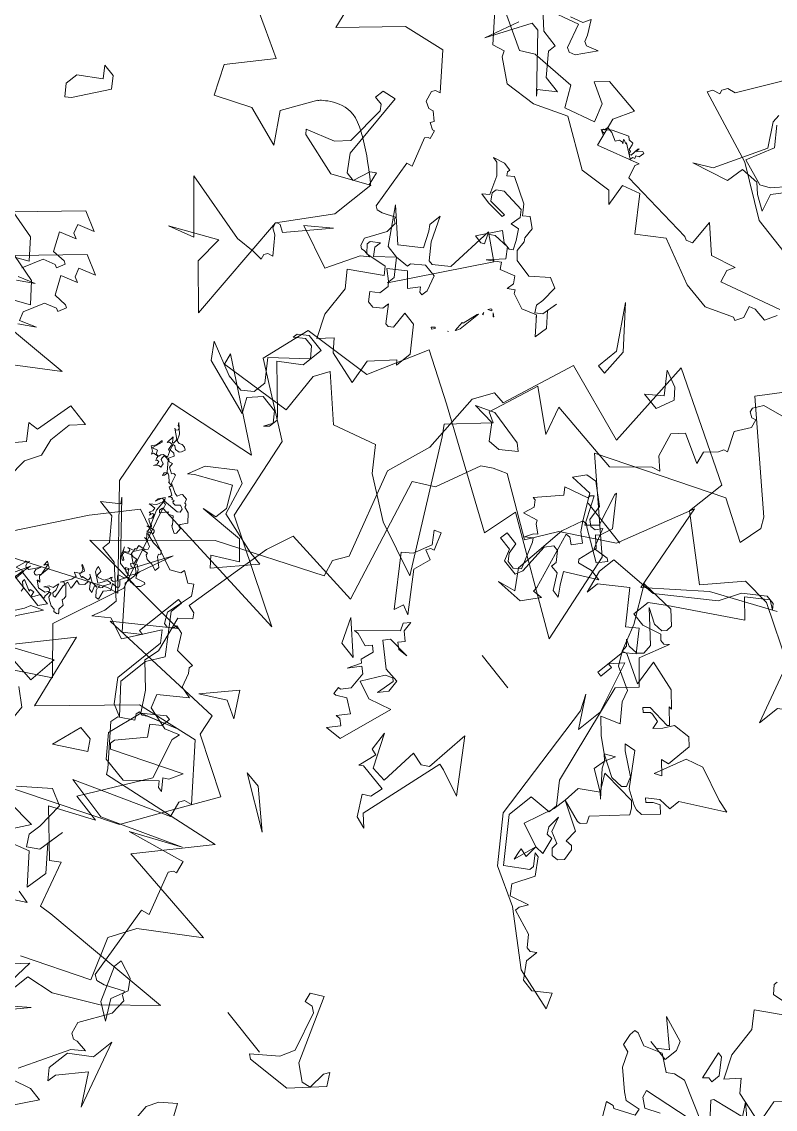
# Model space of a CAD drawing. Header units: metres. Extents: x -71 to 881, y -503 to 661.
# Drawn here: x 196.201 to 199.493, y -223.829 to -219.08 of the extents above; entities that cross this region are included whole.
import ezdxf

# ---------------------------------------------------------------- set-up
doc = ezdxf.new("R2010")
doc.units = ezdxf.units.M
doc.layers.add('ARBRE', color=100, linetype='Continuous', lineweight=13, true_color=0x00ff3f)

# ---------------------------------------------------------------- blocks, each defined once
blk = doc.blocks.new('WMF2', base_point=(0, 0.01))
at = {"color": 251, "lineweight": 0, "true_color": 0x636466}
for points in [[(81.23, -212.64), (86.45, -202.37)], [(175.85, -184.22), (183.13, -179.1), (188.97, -172.64), (192.5, -184.13), (195.26, -173.72), (200.97, -168.92), (202.85, -164.87), (210.8, -168.41), (212.43, -167.44), (213.62, -166.42), (215.13, -160.27), (217.5, -158.38), (210.72, -142.97), (221.5, -142.28), (222.26, -138.6), (222.84, -126.51), (221.75, -126.41), (221.24, -125.83), (222.46, -124.38), (220.76, -119.93), (220.93, -117.85), (217.92, -115.52), (216.01, -113.25), (211.75, -115.52), (215.09, -113.71), (215.69, -113.21), (216.23, -113.25), (216.29, -112.71), (215.78, -112.1), (217.44, -110.7), (217.53, -109.6), (213.13, -105.6), (212.64, -105.02), (197.13, -110.25), (202.88, -101.16), (188.84, -101.73), (195.03, -95.86), (196.4, -92.3), (193.55, -87.25), (201.48, -82.18)], [(49.27, -24.43), (44.16, -28.75), (49.49, -33.04), (47.38, -42.86), (52.22, -53.02), (31.88, -54.47), (45.91, -59.56), (49.4, -70.11), (59.14, -74.81), (58.34, -81.44), (49.36, -83.76), (46.84, -91.88), (40.14, -89.34), (24.4, -82.93), (24.01, -87.6), (8.81, -80.93), (12.69, -92.64), (23.58, -100.08), (8.83, -109.56), (3.27, -107.44), (3.01, -110.61), (3.9, -111.79), (16.57, -120.44), (8.22, -134.47)], [(40.43, -164.26), (40.42, -170.12), (36.91, -171.27), (31.95, -175.08), (27.13, -180.99), (44.83, -177.37), (46.41, -176.96), (49.12, -182.48), (50.2, -181.46), (55.69, -185.68), (50.55, -189.17), (54.41, -189.22), (50.23, -198.2), (52.48, -203.12), (52.39, -204.21), (54.12, -203.26), (57.28, -203.53), (58.15, -205.15), (55.25, -208.11), (56.89, -208.24), (57.74, -209.97), (58.25, -210.45), (58.2, -211), (60.88, -210.67), (62.28, -212.43), (63.37, -212.54), (63.42, -211.98), (64, -211.48), (64.56, -211.53), (65.45, -212.71), (65.14, -216.33), (66.13, -217.51), (66.73, -217.02), (68.24, -217.69), (68.28, -217.15), (69.45, -216.26), (77.76, -218.17), (81.23, -212.64), (81.23, -212.64)], [(169.52, -180.97), (177.55, -183.87), (181.35, -183.49), (184.59, -178.67), (192.69, -183.49), (192.69, -188.7), (207.51, -193.95), (205.44, -181.84), (216.23, -183.49), (218.11, -173.58), (219.76, -173.52), (220.92, -170.8), (219.49, -162.84), (220.49, -156.77), (215.08, -146.26), (215.94, -144.26), (215.12, -142.21), (227.2, -134.24), (237.13, -121.84), (221.43, -123.58), (227.53, -117.47), (210.08, -120.09), (209.21, -117.47), (201.41, -114.58), (204.04, -108.47), (206.64, -102.36), (221.47, -92.77), (213.62, -93.64), (218.84, -83.17)], [(59.11, -34.32), (48.77, -41.31), (47.36, -41.88), (58.37, -50.92), (61.87, -62.25), (50.47, -66), (62.16, -71.92), (61.59, -70.48), (52.23, -72.98), (53.36, -78.3), (52.54, -80.39), (46.99, -76.49), (41.75, -79.1), (39.13, -76.49), (33.51, -73.76), (26.05, -72.12), (37.25, -86.3), (38.33, -87.51), (34.61, -92.45), (35.99, -92.94), (34.69, -99.75), (29.28, -96.73), (30.97, -100.19), (21.09, -100.49), (17.67, -104.7), (16.66, -105.12), (18.28, -106.23), (19.48, -109.18), (18.41, -110.67), (14.49, -109.41), (15.1, -110.95), (13.93, -112.47), (13.73, -113.15), (13.23, -113.37), (14.72, -115.61), (13.76, -117.64), (14.16, -118.66), (14.68, -118.45), (15.39, -118.76), (15.6, -119.27), (14.94, -120.61), (11.56, -121.96)], [(22.11, -134.68), (33.61, -134.71), (40.51, -137.9), (50.45, -139.73), (50.16, -140.44), (49.24, -140.81), (49.44, -141.32), (49.15, -142.04), (48.13, -142.44), (43.19, -153.31)], [(42.49, -159.91), (37.1, -168.03), (40.97, -163.9)], [(32.15, -161.95), (29.82, -168.64), (28.52, -170), (30.14, -169.93), (30.65, -169.72), (31.37, -170.03), (31.94, -171.46), (30.17, -175.61), (30.45, -177.74), (31.15, -178.04), (31.35, -178.56), (33.6, -177.07), (34.61, -176.66), (35.32, -176.96), (38.04, -186.65), (37.02, -187.05), (39.7, -192.27), (39.35, -192.88), (38.94, -193.04), (39.56, -194.57), (39.97, -194.4), (46.81, -191.62), (41.05, -195.63), (50.47, -189.97), (56.38, -190.15), (44.99, -196.88), (45.76, -198.84), (45.47, -199.54), (44.55, -199.92), (50.64, -205.39), (58.51, -202.62), (66.66, -192.17), (70.16, -201.76), (80.62, -185.19)], [(106.23, -212.96), (97.57, -221.28), (108.11, -219.06)], [(57.77, -28.84), (58.63, -30.3), (56.93, -35.37), (57.37, -30.33), (54.22, -29.5), (53.25, -31.47), (53.04, -32.3), (51.55, -33.16), (53.17, -30.11), (53.78, -27.79), (53.47, -27.25), (51.12, -26.63), (45.81, -30.31), (45.66, -26.44), (59.37, -25.77), (58.42, -26.33), (57.77, -28.84), (57.77, -28.84)], [(57.77, -59.77), (57.34, -59.74), (56.99, -59.99), (56.55, -59.99), (56.22, -59.81), (56.35, -59.33), (56.48, -59.08), (57.01, -58.91), (57.45, -59.12), (57.71, -59.07), (57.42, -58.35), (56.8, -58.47), (56.47, -58.28), (56.73, -57.56), (56.31, -57.33), (55.87, -57.53), (55.75, -56.92), (54.93, -56.6), (54.8, -56.85), (54.47, -56.9), (54, -55.88), (52.71, -55.43), (52.29, -55.4), (52.19, -55.8), (52.04, -56.06), (51.25, -56.07), (50.96, -55.61), (50.83, -55.62), (50.67, -55.53), (50.58, -55.28), (49.76, -55.18), (48.77, -54.33), (49.22, -53.47), (49.17, -53.21), (48.84, -53.17), (48.7, -52.42), (48.83, -52.17), (49.57, -52.45), (49.82, -52.58), (49.78, -52.67), (50.67, -53.46), (51.2, -53.08), (51.37, -53.18), (51.41, -53.31), (52.03, -52.33), (52.28, -52.54), (52.29, -52.9), (52.25, -52.99), (52.13, -53.02), (52.29, -53.33), (52.38, -53.6), (52.8, -53.6), (52.54, -52.26), (51.6, -50.66), (51.34, -50.52), (51.27, -50.28), (50.74, -50.44), (50.57, -50.33), (50.48, -50.06), (50.84, -49.82), (50.98, -49.78), (50.89, -49.52), (49.55, -49.37), (48.16, -49.5), (47.78, -49.18), (48, -48.98), (47.85, -48.67), (46.68, -47.94), (46.65, -47.37), (47.56, -47.53), (48.39, -47.43), (48.9, -47.71), (48.98, -47.97), (49.76, -47.72), (50.3, -46.68), (50.19, -46.3), (49.75, -46.27), (49.22, -46.45), (49.02, -45.79), (48.86, -45.72), (48.68, -46.06), (48.07, -45.73), (47.44, -44.86), (46.32, -45.35), (46.14, -45.25), (46.23, -44.64), (46.6, -44.17), (47.56, -44.03), (48.1, -44.22), (48.58, -43.15), (48.01, -42.73), (47.85, -42.43), (48.07, -42.2), (48.76, -42.13), (48.17, -41.4), (48.71, -40.58), (48.32, -39.48), (48.7, -39.37), (49.37, -39.95), (49.47, -40.2), (49.63, -40.29), (49.94, -40.13), (49.49, -39.35), (50.01, -39.4), (50.51, -39.88), (50.54, -40.02), (50.86, -39.85), (50.83, -39.28), (51.31, -38.78), (51.84, -38.83), (51.55, -37.7), (51.59, -37.62), (52.39, -37.81), (52.44, -37.5), (51.18, -36.52), (51.08, -36.13), (51.12, -35.83), (50.51, -35.51), (50.45, -34.8), (50.07, -34.49), (50.03, -34.34), (50.2, -34.23), (50.61, -34.11), (50.82, -34.33), (51.37, -34.3), (52.2, -34.62), (52.47, -34.77), (52.63, -35.28), (52.87, -35.21), (52.86, -34.42), (52.76, -34.37), (52.7, -34.11), (53.34, -34.14), (53.62, -33.41), (53.77, -33.15), (53.9, -33.1), (53.97, -33.15), (54.13, -33.69), (54.66, -33.51), (54.57, -33.25), (56.09, -33.72), (56.03, -33.37), (55.31, -32.87), (55.2, -32.49)], [(56.9, -32.97), (56.98, -34.3), (57.97, -33.85), (57.74, -35.15), (57.85, -35.31), (57.61, -35.42), (57.47, -35.67), (57.52, -35.37), (57.39, -34.96), (57.14, -34.83), (56.74, -34.96), (56.01, -36.34), (56.16, -35.64), (56.04, -35.25), (55.87, -35.15), (55.61, -35.22), (55.28, -35.83), (55.72, -37.28), (56, -36.77), (56.07, -37.45), (55.3, -37.06), (55.27, -35.48), (54.61, -35.03), (54.96, -35), (55.02, -34.9), (54.16, -34.45), (53.24, -34.74), (53.05, -35.07), (52.92, -35.12), (53.11, -35.44), (53.43, -35.41), (53.84, -35.06), (53.53, -35.66), (53.04, -35.95), (52.98, -36.7), (52.93, -36.78), (52.55, -36.04), (52.54, -35.47), (52.19, -35.28), (51.91, -35.35), (52.44, -37.08), (52.39, -37.16), (52.45, -37.28), (52.71, -37.43), (52.87, -37.29), (53.01, -37.03), (52.38, -38.45), (52.36, -39.1), (52.67, -39.15), (52.85, -39.25), (52.39, -39.66), (52.26, -39.92), (52.49, -40.27), (53.02, -40.55), (52.98, -40.64), (52.41, -40.45), (52.16, -40.32), (52.31, -39.62), (51.9, -39.53), (51.76, -39.57), (51.81, -39.69), (51.02, -39.94), (51.02, -40.16), (51.11, -40.42), (51.46, -40.59), (50.47, -40.19), (49.85, -40.29), (49.72, -40.33), (49.57, -40.61), (49.49, -40.55), (49.46, -40.43), (49.28, -40.54), (49.15, -40.81), (49.22, -41.05), (48.9, -41.88), (48.95, -42.01), (49.46, -41.85), (49.82, -40.94), (49.95, -40.7), (51.24, -41.37), (51.43, -41.67), (51.53, -42.07), (50.86, -41.92), (50.77, -41.24), (50.48, -41.18), (49.74, -41.56), (49.46, -42.27), (49.5, -42.42), (49.41, -42.59), (49.24, -42.27), (48.89, -42.32), (48.63, -42.83), (49.09, -43.19), (49.12, -43.32), (49.21, -43.37), (48.38, -43.7), (48.25, -43.95), (48.36, -44.36), (48.89, -44.41), (49.31, -44.64), (48.96, -44.87), (48.46, -44.41), (48.27, -44.32), (47.88, -45.08), (47.97, -45.33), (48.55, -45.65), (48.68, -45.4), (48.96, -45.31), (49.3, -45.49), (49.06, -45.7), (50.1, -46.26), (50.9, -45.79), (50.93, -45.72), (50.82, -45.31), (50.42, -45.22), (50.17, -45.09), (50.28, -44.9), (51.03, -45.31), (51.03, -45.54), (51.44, -46.19), (51.18, -45.85), (51.02, -45.76), (50.63, -46.1), (50.58, -46.17), (50.67, -46.44), (50.83, -46.52), (51.09, -46.45), (50.35, -46.83), (50.42, -47.09), (50.26, -47.21), (50.42, -47.72), (49.49, -48.01), (49.31, -48.35), (49.49, -48.67), (50.03, -48.84), (50.3, -48.99), (50.77, -48.92), (50.44, -48.95), (51.22, -49.71), (51.11, -49.74), (51.31, -50.19), (51.71, -50.04), (51.65, -50.13), (51.4, -50.23), (51.47, -50.48), (52.03, -50.67), (52.29, -50.82), (52.12, -51.17), (52.29, -51.69), (52.54, -51.59), (52.57, -51.17), (52.63, -51.43), (52.9, -51.36), (52.76, -51.82), (52.87, -52.23), (53.49, -52.1), (53.75, -52.03), (53.04, -52.74), (52.85, -53.52), (52.92, -53.78), (53.01, -53.82), (53.28, -53.74), (53.5, -52.87), (53.5, -53.31), (53.09, -54.09), (52.87, -53.87), (52.85, -53.74), (50.74, -54.16), (50.47, -54.45), (50.6, -54.86), (51.14, -55.04), (51.55, -54.48), (51.91, -54.45), (52.09, -54.54), (52.03, -54.61), (52.09, -54.76), (52.39, -54.6), (52.42, -54.73), (52.51, -54.77), (52.77, -54.69), (52.92, -54.44), (52.77, -54.92), (53.44, -55.27), (53.59, -55.23), (53.84, -55.36), (53.75, -55.52), (53.79, -55.66), (54.35, -55.63), (54.31, -55.72), (54.95, -56.16), (55.21, -56.29), (55.34, -56.28), (55.36, -55.82), (55.49, -55.58), (55.61, -55.96), (55.42, -56.31), (56.6, -57.37), (57.04, -57.37), (57.3, -57.31), (57.27, -56.95), (57.18, -56.7), (56.58, -56.58), (56.42, -56.07), (56.77, -56.03), (57.04, -55.74), (57.17, -55.49), (57.04, -55.96), (57.15, -56.34), (57.42, -56.28), (57.5, -56.1), (57.66, -56.41), (57.75, -56.66), (58.41, -56.45), (58.45, -56.16), (58.7, -56.5), (59.31, -56.82), (58.99, -57.43), (58.98, -58.29), (58.79, -58.19), (59.04, -56.9), (58.99, -56.77), (58.39, -57.11), (58.15, -56.74), (57.97, -56.66), (57.71, -56.74), (57.66, -57.05), (57.53, -57.31), (56.88, -57.52), (57.28, -58.16), (57.46, -58.26), (57.59, -58.22), (57.82, -59.01), (58.22, -58.91), (58.37, -58.64), (58.47, -59.68), (57.96, -59.2), (57.81, -59.24), (57.85, -59.58), (57.93, -59.84), (59.21, -60.53), (58.92, -60.47), (58.77, -60.73), (58.88, -60.98), (59.17, -61.05), (59.42, -61.39), (58.22, -60.54), (57.77, -59.77), (57.77, -59.77)], [(71.26, -42.32), (69.59, -44.79), (71.26, -46.54), (69.94, -46.89), (69.59, -52), (66.59, -52), (67.83, -50.32), (67.83, -47.34), (67.04, -45.22), (67.83, -43.11), (67.48, -40.2)], [(82.59, -63.67), (82.02, -62.61), (81.29, -62.4), (83.29, -61.31), (81.8, -59.17), (80.03, -59.45), (79.63, -59.31), (79.98, -58.16), (80.39, -58.29), (81.86, -57.49), (82.69, -54.71), (82.12, -53.66), (80.09, -54.82), (81.89, -53.24)], [(86.07, -53.59), (82.77, -55.98), (85.1, -58.01), (88.93, -58.28), (83.26, -65.56), (80.58, -64.76), (82.59, -63.67), (82.59, -63.67)], [(87.01, -67), (86.45, -65.93), (85.72, -65.71), (87.73, -64.61), (86.24, -62.48), (84.47, -62.76), (84.07, -62.63), (84.4, -61.49), (84.81, -61.62), (86.3, -60.82), (87.13, -58.03)], [(86.56, -56.98), (84.52, -58.13), (86.33, -56.54)], [(90.49, -56.9), (87.19, -59.31), (89.51, -61.33), (93.35, -61.59), (87.7, -68.89), (85.01, -68.09), (87.01, -67), (87.01, -67)], [(40.86, -56.38), (43.16, -58.19), (49.01, -56.98), (47.19, -57.59), (47.19, -59.3), (49.01, -61.74), (53.04, -58.82), (53.65, -58.19), (53.04, -60.53), (50.1, -63.43), (48.41, -62.83), (46.7, -58.82), (40.86, -58.19), (39.03, -58.19), (42.55, -52.98), (43.78, -54.06), (40.86, -56.38), (40.86, -56.38)], [(175.5, -76.59), (176.66, -82.74), (176.09, -84.36), (174.47, -86.09), (173.31, -84.36)], [(64.7, -71.27), (60.09, -70.06), (57.77, -70.06), (56.55, -71.27), (56.55, -72.98), (58.86, -75.3), (55.34, -79.44), (56.55, -80.53), (57.77, -80.53), (58.86, -79.44), (58.86, -80.05), (57.77, -81.14), (55.34, -81.14), (55.34, -78.22), (57.77, -75.92), (52.42, -71.77), (51.91, -71.27), (51.91, -70.06), (52.42, -69.46), (51.91, -70.67), (53.02, -71.77), (55.34, -71.77), (56.55, -70.06), (55.34, -68.37), (63.01, -69.46), (64.7, -71.27), (64.7, -71.27)], [(211.1, -72.56), (210.01, -72.56), (208.8, -73.77), (211.73, -76.09), (212.35, -76.09), (210.51, -77.8), (211.1, -78.4), (210.01, -80.71), (210.51, -76.09), (208.8, -74.88), (205.88, -79.01), (204.66, -77.8), (203.56, -77.8), (200.04, -82.55), (199.42, -74.88), (201.73, -77.8), (202.34, -78.4), (210.51, -70.25), (210.01, -68.43), (211.1, -69.64), (211.1, -72.56), (211.1, -72.56)], [(187.57, -69.19), (189.89, -71.62), (187.57, -72.72), (185.74, -72.72), (187.57, -69.19), (187.57, -69.19)], [(68.73, -71.99), (73.89, -76.06), (74.34, -79.76), (79.68, -75.87), (76.6, -77.49), (82.66, -82.33), (73, -81.67), (70.51, -82.25), (69.1, -82.43), (69.35, -83.04), (69.14, -83.51), (68.47, -83.79), (70.41, -85.67), (71.27, -86.04), (71.55, -86.71), (71.33, -86.9), (71, -87.03), (70.05, -86.62), (66.45, -92.02), (69.04, -89.28), (63.17, -87.99), (61.62, -92.45), (60.75, -93.34), (61.84, -93.29), (62.18, -93.16), (62.64, -93.37), (63.02, -94.3), (61.86, -97.06), (62.03, -98.49), (62.51, -98.7), (62.64, -99.03), (64.13, -98.04), (64.8, -97.78), (65.29, -97.98), (67.08, -104.41), (66.4, -104.68), (68.19, -108.14), (67.94, -108.55), (67.68, -108.66), (68.1, -109.68), (68.37, -109.56), (69.29, -109.9), (69.08, -110.38), (70.18, -111.12), (70.78, -110.87), (71.7, -111.21), (72.22, -112.5), (72.02, -112.99), (71.4, -113.23), (75.46, -116.88), (80.69, -115.04), (86.12, -108.09), (88.43, -114.47)], [(97.41, -102.93), (91.6, -101), (87.74, -99.72), (91.28, -94.1), (89.03, -90.71), (84.85, -93.45), (79.38, -92.64), (82.27, -96.02), (80.34, -100.54), (80.31, -100.55), (80.25, -100.64), (80.17, -100.76), (80.05, -100.9), (79.89, -101.09), (79.68, -101.28), (79.47, -101.5), (79.2, -101.73), (78.93, -101.95), (78.6, -102.17), (78.25, -102.36), (77.89, -102.55), (77.49, -102.7), (77.07, -102.81), (76.62, -102.9), (76.15, -102.93), (75.62, -102.89), (75.04, -102.76), (74.41, -102.57), (73.74, -102.32), (73.05, -102.03), (72.35, -101.7), (71.67, -101.35), (70.98, -101), (70.34, -100.64), (69.73, -100.29), (69.19, -99.97), (68.7, -99.67), (68.31, -99.43), (68.02, -99.24), (67.83, -99.11), (67.77, -99.08), (67.77, -93.28), (71.55, -86.71), (68.73, -71.99), (68.73, -71.99)], [(184.65, -79.77), (186.95, -76.25), (186.95, -75.04), (188.18, -76.25), (188.18, -79.17), (185.74, -81.48), (185.74, -84.42), (181.72, -76.25), (184.65, -79.77), (184.65, -79.77)], [(97.72, -81.01), (100.04, -76.4), (100.64, -75.79), (101.87, -77), (101.87, -78.71), (99.41, -81.01), (100.64, -82.24), (98.93, -82.24), (97.72, -81.01), (97.72, -81.01)], [(114.51, -132.19), (129.81, -142.39), (128.59, -140.94), (132.57, -139.47), (132.73, -139.13), (130.53, -137.19)], [(131.32, -136.44), (136.79, -138.11), (138.2, -137.61), (139, -136.87), (141.22, -138.01), (143.41, -136.76), (145.13, -137.25), (145.63, -137.09), (145.6, -136.33), (145.13, -134.84), (144.07, -134.71), (142.97, -132.98), (140.36, -131.23), (139.36, -130.72), (137.49, -131.32), (137.22, -130.44), (139.58, -128.86), (139.92, -129.04), (140.84, -128.69), (139.42, -126.79)], [(135.45, -133.06), (137.16, -131.97), (138.4, -132.6), (138.75, -133.52), (132.62, -135.52)], [(18.5, -90.74), (17.84, -93.61), (20.02, -96.45), (22.98, -96.02), (22.05, -97.63), (20.72, -98), (17.93, -96.37), (17.41, -94.37), (16.65, -93.94), (15.97, -94.11), (15.49, -94.96), (14.21, -92.52), (12.21, -93.06), (11.86, -92.86), (12.6, -91.6), (16.89, -93.51), (17.23, -93.72), (17.84, -93.61), (16.91, -92.52), (15.64, -91.79), (16.37, -90.52), (17.22, -91.02), (17.83, -90.91), (14.87, -83.79), (14.78, -83.17), (13.49, -83.45), (14.87, -81.07), (17.86, -80.56), (18.47, -80.47), (16.28, -81.33), (18.28, -83.52), (18.5, -90.74), (18.5, -90.74)], [(55.55, -83.45), (56.85, -81.67), (58.61, -84.37), (59.53, -88.36), (61.31, -90.12), (57.78, -93.28), (58.61, -94.11), (61.31, -93.28), (62.23, -94.11), (62.23, -94.58), (61.31, -95.5), (61.31, -94.58), (60.48, -93.73), (58.61, -95.97), (56.85, -96.33), (56.85, -96.8), (55.55, -98.2), (53.79, -98.2), (52.87, -96.33), (52.87, -95.5), (53.33, -95.5), (53.79, -95.97), (54.63, -94.58), (56.39, -95.97), (58.23, -94.11), (56.85, -93.28), (56.39, -92.81), (56.39, -91.51), (57.31, -90.59), (56.39, -89.66), (55.55, -89.66), (54.63, -90.59), (54.63, -91.51), (52.87, -89.66), (52.41, -89.66), (51.93, -90.12), (52.41, -92.34), (50.63, -92.34), (47.94, -89.66), (47.94, -87.42), (48.41, -87.89), (50.63, -84.84), (49.71, -81.67), (54.16, -82.15), (55.55, -83.45), (55.55, -83.45)], [(193.06, -90.68), (193.06, -91.77), (190.63, -91.29), (189.54, -90.08), (190.15, -87.76), (188.32, -85.45), (190.63, -86.53), (193.06, -90.68), (193.06, -90.68)], [(30.71, -93.26), (29.79, -92.67), (31.51, -90.88), (33.12, -90.61), (34.74, -92.37), (37.69, -92.07), (35.5, -93.43), (30.71, -93.26), (30.71, -93.26)], [(58.61, -95.97), (60.32, -95.97), (63.86, -99.98), (59.71, -97.06), (57.39, -99.38), (58.61, -101.21), (59.21, -101.81), (59.21, -103.52), (57.39, -100.59), (55.69, -98.89), (55.08, -98.89), (53.39, -100.59), (53.87, -107.05), (50.45, -105.22), (56.79, -93.05), (56.79, -94.14), (58.61, -95.97), (58.61, -95.97)], [(48.48, -94.16), (48.71, -93.73), (48.96, -93.86), (48.64, -94.24), (48.48, -94.16), (48.48, -94.16)], [(12.72, -95.5), (19.16, -95.5), (12.72, -95.5), (12.72, -95.5)], [(46.51, -96.62), (46.65, -96.16), (46.74, -95.97), (46.95, -97.29), (46.8, -97.34), (46.58, -99.41), (46.49, -99.57), (46.51, -96.62), (46.51, -96.62)], [(47.28, -95.16), (47.15, -95.21), (47.28, -95.16), (47.28, -95.16)], [(78.38, -97.12), (74.97, -98.96), (73.76, -100.65), (74.37, -105.9), (74.97, -106.51), (76.08, -106.51), (76.08, -107.72), (74.37, -108.33), (72.54, -99.56), (70.84, -97.73), (69.62, -97.73), (69.14, -100.05), (68.53, -100.65), (67.9, -98.96), (72.05, -96.02), (77.9, -96.64), (78.38, -97.12), (78.38, -97.12)], [(173.74, -97.12), (171.08, -99.94), (170.47, -101.94), (172.73, -106.71), (173.49, -107.11), (174.53, -106.76), (174.92, -107.91), (173.5, -109.02), (168.96, -101.3), (166.77, -100.11), (165.62, -100.49), (165.9, -102.84), (165.52, -103.6), (164.39, -102.19), (167.39, -98.11), (173.12, -96.81), (173.74, -97.12), (173.74, -97.12)], [(173.09, -98.24), (179.55, -98.24), (173.09, -98.24), (173.09, -98.24)], [(46.06, -100), (46.17, -99.95), (46.26, -100.23), (46.22, -100.08), (46.06, -100), (46.06, -100)], [(45.08, -100.81), (45.46, -101.12), (45.03, -100.9), (45.08, -100.81), (45.08, -100.81)], [(45.94, -101.27), (45.76, -101.16), (46.23, -100.87), (46.06, -101.21), (45.94, -101.27), (45.94, -101.27)], [(41.84, -105.25), (43.62, -104.29), (45.73, -104.74), (46.01, -105.12), (46.77, -104.41), (46.73, -105.44), (47.43, -106.2), (49.22, -105.25), (49.85, -105.94), (51.28, -104.6), (49.82, -106.67), (50.87, -107.74), (52.95, -107.44), (53.69, -106.82), (53.01, -105.71), (53.39, -105.43), (54.48, -105.47), (52.9, -108.54), (51.53, -107.75), (50.51, -107.72), (50.13, -108.07), (50.82, -109.11), (51.79, -110.25), (52.85, -109.93), (52.79, -111.31), (53.49, -112.07), (56.63, -111.82), (57.39, -111.12), (57.42, -110.48), (56.72, -109.72), (54.29, -109.98), (54.31, -109.62), (56.73, -109.36), (58.12, -109.4), (57.43, -110.12), (58.73, -112.28), (60.09, -113.37), (60.82, -113.4), (59.39, -114.07), (58.29, -114.03), (58.31, -113.66), (57.96, -113.28), (57.27, -113.98), (53.82, -112.76), (52.77, -111.68), (52.09, -112.38), (50.71, -111.59), (50.41, -110.19), (50.06, -109.81), (49.75, -108.42), (48.76, -107.65), (46.27, -107.55), (44.45, -109.59), (43.06, -109.17), (42.78, -107.03), (42.83, -106.03), (42.2, -105.27), (41.44, -105.97), (41.35, -108.07), (41.41, -106.7), (39.72, -105.17), (39.79, -103.4), (41.84, -105.25), (41.84, -105.25)], [(41.84, -105.25), (41.63, -105.03), (41.84, -105.25), (41.84, -105.25)], [(216.62, -108.51), (216.01, -113.25), (213.7, -115.58), (213.1, -115.58), (213.1, -114.35), (214.19, -113.25), (213.1, -112.03), (215.41, -108.51), (215.41, -107.9), (214.8, -107.41), (206.64, -112.66), (207.25, -110.82), (207.86, -110.33), (206.64, -109.11), (207.25, -109.11), (207.86, -109.72), (210.77, -106.2), (214.19, -106.2), (216.62, -108.51), (216.62, -108.51)], [(31.94, -110.31), (36.07, -115.05), (31.32, -110.9), (30.71, -107.38), (31.94, -107.38), (31.94, -110.31), (31.94, -110.31)], [(23.77, -111.52), (26.08, -113.84), (23.77, -113.24), (22.56, -112.13), (23.16, -109.69), (25.47, -109.69), (23.77, -111.52), (23.77, -111.52)], [(194.63, -115.87), (201.7, -119.08), (199.51, -119.1), (194.63, -115.87), (194.63, -115.87)], [(68.65, -132.15), (67.1, -132.91), (66.75, -133.95), (65.48, -132.37), (65.1, -131.6), (64.53, -131.41), (63.1, -132.21), (64.5, -129.59), (65.26, -129.22), (65.84, -129.4), (67.29, -132.34), (71.77, -130.12)], [(74.87, -126.28), (69.33, -124.41), (67.74, -125.68), (61.86, -126.76), (60.09, -124.38), (56.38, -126.21), (57.56, -128.41), (60.34, -129.35), (59.17, -130.88), (54.25, -131.01), (55.18, -128.25), (53.81, -124.69), (48.67, -127.32), (48.87, -126.75), (48.11, -125.21), (37.91, -126.12), (37.44, -125.97), (36.67, -126.35), (37.35, -129.67), (33.92, -127.23), (30.88, -128.65), (31.23, -127.59), (30.59, -126.09), (23.17, -129.77)], [(22.79, -129), (23.33, -127.38), (25.15, -127.33), (25.92, -126.95), (25.23, -125.56), (25.63, -124.43), (26.08, -124.57), (29.34, -122.59), (32.94, -122.53), (39.22, -124.13), (42.07, -121.37), (45.72, -125.04), (47.88, -123.97), (47.05, -121.13), (48.46, -122.25), (52.55, -121.18), (59.04, -124.03), (62.95, -121.62), (67.02, -120.56), (70.08, -122.22), (70.5, -122.88), (71.99, -122.24), (75.25, -125.13)], [(208.1, -122), (210.46, -122.83), (213.34, -120.5), (210.43, -124.86), (208.1, -122), (208.1, -122)], [(73.33, -131.26), (69.33, -128.34), (67, -128.34), (67, -127.23), (64.57, -124.92), (62.26, -124.92), (64.09, -123.1), (63.48, -122.5), (69.93, -127.84), (71.03, -127.84), (73.33, -122), (72.24, -126.63)], [(54.16, -127.33), (52.25, -128.51), (51.85, -128.21), (51.22, -128.34), (51.11, -128.15), (50.9, -127.48), (50.6, -127.43), (50.52, -127.17), (50.44, -127.11), (50.17, -127.21), (50.23, -128.35), (50.16, -128.51), (50.16, -128.08), (50.07, -128.03), (49.62, -128.66), (49.33, -128.62), (49.38, -127.89), (49.74, -127.62), (49.57, -127.32), (49.82, -127.23), (49.84, -126.81), (51.76, -127.71), (51.74, -127.58), (52.22, -127.74), (52.33, -127.68), (51.98, -127.29), (52.17, -127.38), (52.57, -127.26), (52.83, -126.75), (53.96, -127.11), (54.74, -127.1), (54.8, -126.57), (54.93, -126.53), (54.96, -126.46), (54.93, -126.32), (54.74, -126.22), (54.51, -126.31), (54.41, -126.05), (55.06, -126.28), (54.16, -127.33), (54.16, -127.33)], [(190.5, -128.76), (189.64, -129.45), (189.46, -131.17), (193.19, -131.13), (193.65, -130.73), (193.32, -133.22), (194.17, -133.3), (194.78, -135.8), (192.24, -131.89), (190.15, -132.02), (190.49, -137.07), (188.78, -136.9), (187.93, -137.58), (188.18, -143.5), (182.86, -137.92), (186.5, -138.74), (187.36, -138.82), (188.57, -127.35), (187.03, -126.24), (188.66, -126.48), (190.5, -128.76), (190.5, -128.76)], [(167.53, -134.78), (172.77, -136.49), (177.52, -141.23), (181.55, -156.93), (182.76, -158.76), (179.84, -155.24), (179.84, -158.76), (182.76, -165.09), (183.97, -163.4), (183.36, -163.4), (183.36, -161.69), (183.97, -161.69), (183.97, -165.71), (182.76, -166.93), (185.07, -169.24), (186.28, -168.03), (189.83, -171.55), (192.73, -168.64), (192.73, -166.93), (193.83, -169.85), (193.83, -172.16), (187.38, -173.37), (181.55, -179.23), (180.45, -182.15), (178.13, -184.47), (176.91, -184.47), (176.31, -183.86), (177.52, -184.47), (179.84, -182.15), (177.52, -180.32), (185.07, -173.85), (186.89, -172.16), (186.89, -169.85), (185.07, -169.85), (182.76, -170.95), (182.15, -170.45), (181.55, -170.45), (181.05, -170.95), (182.15, -166.93), (179.21, -164.61), (181.05, -162.17), (176.31, -149.38), (174, -147.07), (174, -145.86), (176.91, -145.25), (176.91, -141.71), (172.29, -137.1), (169.85, -139.41), (169.85, -140.01), (171.07, -141.23), (170.45, -141.23), (168.76, -139.41), (169.85, -136.49), (168.76, -135.38), (166.44, -136.49), (166.93, -135.38), (166.93, -134.78), (163.52, -134.17), (162.29, -132.95), (161.69, -132.95), (161.08, -133.55), (161.08, -131.86), (159.38, -130.03), (157.67, -130.03), (155.85, -131.86), (154.74, -130.03), (160.6, -130.65), (167.53, -134.78), (167.53, -134.78)], [(198.96, -132.02), (199.76, -132.54), (200.36, -132.4), (199.38, -133.95), (201.26, -134.85), (202.39, -133.98), (202.72, -133.9), (202.93, -134.84), (202.59, -134.91), (201.88, -136.06), (202.37, -138.31), (203.19, -138.84), (204.17, -137.22), (203.51, -139.04), (203.93, -139.29), (203.69, -141.03), (204.43, -141.55), (204.96, -140.74), (206.69, -141.04), (207.29, -140.91), (203.63, -145.45), (204.17, -146.3), (203.66, -147.12), (203.34, -145.79), (202.2, -145.06), (202.72, -144.26), (201.92, -143.8), (200.66, -144.08), (203.6, -143.77), (204.12, -142.96), (200.96, -141), (198.96, -141.1), (198.59, -139.51), (199.36, -138.28), (199.2, -140.69), (199.61, -140.96), (200.47, -140.41), (201.83, -137.47), (199.42, -136.95), (196.65, -138.27), (197.74, -130.97), (199.93, -130.47), (198.96, -132.02), (198.96, -132.02)], [(34.42, -139.31), (35.29, -137.92), (34.3, -135.76), (36.32, -136.63), (37.59, -137.52), (39.98, -137.11), (40.07, -134.73), (44.54, -132.73), (42.46, -134.33), (40.08, -141.29), (42.26, -143.89), (42.45, -144.97)], [(41.66, -143.99), (39.59, -141.99), (40.67, -138.22), (37.1, -137.61), (35.99, -138.41), (34.61, -140.39)], [(140.36, -139.63), (140.36, -137.8), (143.28, -137.8), (142.18, -137.8), (140.97, -139.01), (144.49, -141.33), (140.97, -140.72), (140.36, -139.63), (140.36, -139.63)], [(172.09, -138.69), (172.45, -139.76), (172.53, -140.18), (171.42, -140.08), (171.62, -141.79), (170.39, -141.96), (171.14, -144.02), (171.94, -143.9), (172.54, -144.66), (172.74, -146.37), (171.85, -144.55), (170.26, -144.14), (170.19, -143.29), (169.43, -142.72), (168.61, -142.9), (168.09, -143.61), (168.48, -145.07), (168.92, -145.41), (169.79, -145.28), (170.04, -146.94), (173.91, -148.36), (170.8, -147.91), (170.41, -148.01), (169.9, -148.71), (170.41, -149.48), (167.33, -153.6), (167.88, -154.33), (168.63, -154.89), (173.09, -154.46), (173.45, -154.42), (171.93, -152.49), (171.21, -151.97), (174.13, -154.55), (174.64, -155.32), (175.4, -155.88), (172.47, -154.78), (170.8, -155.02), (170.42, -155.53), (171.04, -156.68), (174.04, -158.22), (174.74, -158.74), (173.33, -159.18), (169.98, -155.59), (167.94, -154.77), (167.31, -154.68), (166.44, -154.8), (165.01, -156.7), (165.95, -157.41), (166.73, -156.9), (167.3, -156.16), (167.79, -156.52), (166.47, -157.79), (164.8, -158.03), (164.79, -159.51), (159.94, -163.43), (161.71, -163.57), (166.28, -164.6), (168.39, -163.57), (169.49, -159.28), (168.67, -159.85), (170.32, -161.09), (169.36, -161.46), (169.4, -164.84), (170.39, -165.59), (172.66, -165.09), (173.31, -163.69), (174.06, -162.7), (174.38, -163.72), (175.5, -163.78), (175.85, -163.73), (176.42, -162.98), (176.92, -163.36), (176.35, -164.1), (173.23, -164.33), (173.04, -164.58), (174.93, -166.01), (174.5, -166.07), (176.45, -167.55), (180.59, -167.98), (179.68, -164.7), (183.52, -166.03), (184.12, -165.76), (184.28, -166.58), (184.98, -167.12), (184.09, -166.85), (182.78, -167.03), (182.25, -167.74), (182.48, -169.01), (186.32, -171.88), (184.25, -171.11), (183.02, -171.28), (182.66, -171.8), (182.73, -172.63), (184.43, -173.9), (189.08, -173.24), (185.87, -169.02), (184.12, -165.76), (182.95, -164.22), (179.83, -163.17), (179.13, -161.78), (177.11, -159.84), (179.39, -158.51), (177.45, -157.05), (175.4, -155.88), (174.19, -156.77), (174.64, -155.32), (174.73, -153.72), (171.93, -152.49), (174.04, -150.58), (173.91, -148.36), (173.97, -146.62), (174.86, -142.5), (171.62, -141.79), (172.09, -138.69), (172.09, -138.69)], [(208.87, -141.57), (204.74, -138.66), (207.06, -138.66), (208.87, -141.57), (208.87, -141.57)], [(134.49, -141.88), (134.49, -140.66), (135.1, -140.66), (135.58, -140.05), (136.81, -143.6), (136.19, -143.6), (134.49, -141.88), (134.49, -141.88)], [(132.52, -143.85), (133.8, -142.07), (135.57, -144.77), (136.49, -148.75), (138.25, -150.51), (134.73, -153.67)], [(135.57, -154.51), (138.25, -153.67), (139.17, -154.51), (139.17, -154.97)], [(125.36, -148.29), (127.59, -145.23), (126.66, -142.07), (131.11, -142.53), (132.52, -143.85), (132.52, -143.85)], [(208.96, -155.15), (209.4, -154.92), (209.63, -154.33), (208.3, -153.97), (208.67, -151.63), (204.64, -147.41), (205.96, -147.79), (206.24, -146.5), (211.37, -151.69), (210.33, -152.81), (209.63, -155.34), (210.96, -156.71), (210.11, -157.18), (208.96, -155.15), (208.96, -155.15)], [(52.66, -171.97), (47.81, -175.9), (49.56, -176.04)], [(189.52, -151.57), (194.75, -151.57), (189.52, -151.57), (189.52, -151.57)], [(203.13, -162.67), (204.93, -162.67), (204.93, -163.71), (203.13, -163.71), (202.75, -162.29), (202.01, -161.54), (200.96, -161.54), (200.21, -162.29), (202.01, -165.5), (202.37, -165.88), (203.13, -165.12), (202.75, -166.25), (202.37, -166.64), (203.5, -167.31), (203.82, -167.68), (205.6, -166.93), (205.31, -168.42), (205.98, -169.09), (206.34, -169.09), (204.18, -172.31), (204.93, -173.05), (202.01, -174.48), (202.01, -174.86), (201.7, -175.24), (199.54, -172.01), (198.43, -173.43), (200.21, -177.4), (200.21, -177.69), (197, -174.48), (197.38, -172.69), (197.76, -172.31), (196.33, -171.27), (196.63, -168.73), (196.33, -168.42), (194.53, -169.09), (193.04, -169.09), (196.63, -166.25), (195.57, -164.83), (194.53, -163.71), (195.57, -163.71), (197, -165.5), (198.12, -165.5), (198.12, -166.25), (199.17, -167.31), (199.92, -167.31), (200.59, -166.25), (199.92, -162.29), (200.21, -161.25), (202.37, -161.25), (203.13, -162.67), (203.13, -162.67)], [(167.3, -178.31), (164.99, -181.83), (164.99, -183.07), (163.76, -181.83), (163.76, -178.92), (166.2, -176.6), (166.2, -173.68), (170.22, -181.83), (167.3, -178.31), (167.3, -178.31)], [(52.76, -180.21), (55.75, -178.63)], [(69.83, -192.11), (67.56, -190.81), (67.04, -188.46)], [(60.16, -184.05), (57.09, -187.45), (54.82, -186.75), (54.35, -183.2), (54.41, -181.49), (53.37, -180.24), (52.1, -181.39), (51.95, -184.94), (52.04, -182.63), (49.22, -180.06), (49.34, -177.15), (52.76, -180.21), (52.76, -180.21)], [(59.05, -195.06), (57.96, -193.84), (61.5, -190.92), (60.89, -195.06), (59.05, -195.06), (59.05, -195.06)], [(62.92, -202.64), (62.92, -209.57), (64.13, -210.8), (66.44, -206.05), (69.38, -206.67), (71.07, -204.94), (70.59, -206.67), (70.59, -208.49), (74.6, -211.4), (76.92, -211.4), (76.92, -212.49), (79.35, -214.81), (81.66, -214.81), (79.84, -216.64), (80.44, -217.25), (73.99, -211.89), (72.89, -211.89), (70.59, -217.73), (71.68, -213.12), (71.68, -210.8), (67.05, -206.67), (65.23, -208.49), (65.83, -208.49), (65.83, -214.81), (65.23, -214.81), (65.23, -213.12), (61.21, -208.97), (62.31, -206.67), (62.31, -202.64), (58.89, -199.71), (60.6, -200.21), (62.92, -202.64), (62.92, -202.64)], [(80.95, -201.5), (75.73, -201.5), (76.34, -200.42), (80.95, -200.42), (80.95, -201.5), (80.95, -201.5)]]:
    blk.add_lwpolyline(points, dxfattribs=at)

msp = doc.modelspace()

# ---------------------------------------------------------------- block references
at = {"layer": 'ARBRE', "color": 251, "lineweight": 5, "true_color": 0x636466, "xscale": 0.03451886634015593, "yscale": 0.03451886634015593, "zscale": 0.03451886634015593, "rotation": 128.5771086415459}
for p in [(196.5102, -223.7551), (192.5063, -228.0031), (198.3142, -230.3656)]:
    msp.add_blockref('WMF2', p, dxfattribs=at)

doc.saveas('drawing.dxf')
